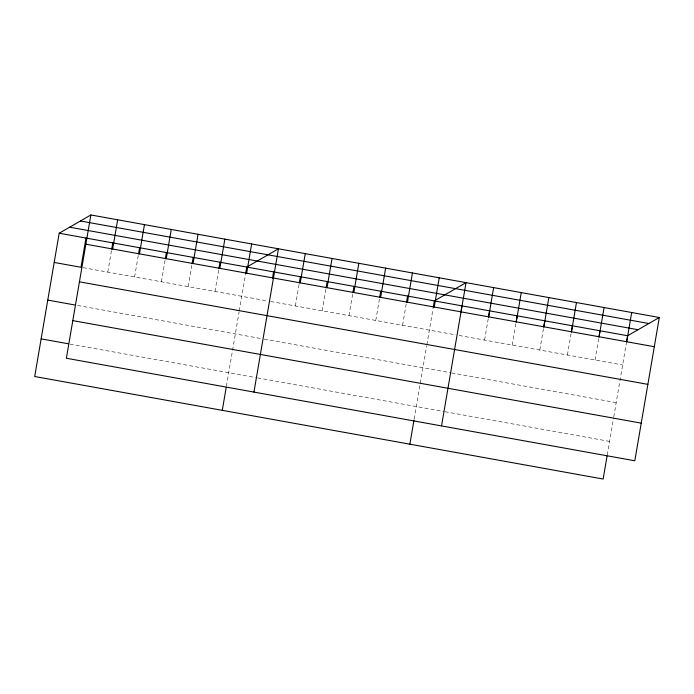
<?xml version="1.0" encoding="UTF-8"?>
<svg xmlns="http://www.w3.org/2000/svg" width="694" height="694" viewBox="0 0 694 694"><rect width="100%" height="100%" fill="white"/><g stroke="black" fill="none" stroke-linecap="round" stroke-linejoin="round"><path stroke-width="0.52" stroke-dasharray="3.47 2.6" d="M107.796 272.117L111.543 250.196M134.593 276.949L138.34 255.028M161.39 281.781L165.137 259.86M188.187 286.613L191.934 264.692M214.984 291.454L218.731 269.532M226.391 386.298L239.1 311.97M239.283 310.921L245.529 274.364M295.375 305.95L299.123 284.028M322.172 310.782L325.92 288.86M348.969 315.623L352.717 293.701M375.766 320.454L379.514 298.533M402.572 325.286L406.311 303.365M414.162 419.089L426.689 345.803M426.862 344.762L433.117 308.197M484.586 340.077L488.333 318.156M512.198 345.057L515.946 323.135M539.802 350.045L543.549 328.115M567.414 355.024L571.162 333.103M595.027 360.004L598.775 338.082M607.25 454.995L613.583 417.927M613.756 416.912L626.378 343.062M83.054 267.658L267.546 300.936M270.643 301.491L455.915 334.907M459.098 335.48L622.631 364.983M77.65 305.481L262.141 338.759M264.206 339.132L450.545 372.739M451.603 372.93L616.203 402.624M69.99 344.077L255.513 377.536M257.578 377.909L443.917 411.516M444.975 411.716L609.575 441.401"/><path stroke-width="1.04" d="M90.862 214.958L66.372 358.251L634.81 460.781L659.3 317.496L90.862 214.958L59.19 233.219L34.7 376.504L603.138 479.042L607.068 456.036M85.987 238.051L80.998 267.285L54.193 262.445M111.717 249.146L112.792 242.883M112.662 249.025L117.659 219.79M138.514 253.987L139.589 247.723M139.459 253.857L144.456 224.63M165.311 258.819L166.387 252.555M166.256 258.688L171.253 229.462M192.108 263.651L193.184 257.387M193.053 263.52L198.05 234.294M218.905 268.483L219.981 262.219M219.851 268.361L224.847 239.126M222.288 410.345L226.218 387.339M245.711 273.315L246.778 267.051L278.45 248.799L253.952 392.084M246.656 273.193L251.644 243.958M272.508 278.155L273.575 271.892M299.305 282.987L300.372 276.724M300.25 282.857L305.247 253.631M326.102 287.819L327.169 281.556M327.048 287.689L332.044 258.463M352.899 292.651L353.966 286.388M353.845 292.53L358.841 263.295M379.696 297.483L380.763 291.22M380.642 297.362L385.638 268.127M406.493 302.324L407.56 296.06M407.439 302.194L412.436 272.968M409.868 444.177L413.98 420.13M433.29 307.156L434.366 300.892L466.03 282.632L441.54 425.916M434.236 307.026L439.233 277.8M460.903 312.135L461.97 305.872M488.515 317.115L489.582 310.851M488.645 316.837L493.642 287.611M516.119 322.094L517.195 315.831M516.258 321.825L521.255 292.59M543.732 327.074L544.799 320.81M543.862 326.805L548.859 297.57M571.344 332.053L572.411 325.79M571.474 331.784L576.471 302.549M598.948 337.032L600.024 330.769M599.087 336.764L604.084 307.529M626.561 342.012L627.628 335.749L659.3 317.496M626.691 341.743L631.687 312.508M80.409 220.987L648.847 323.517M69.643 227.19L638.081 329.728M59.19 233.219L627.628 335.749M85.865 244.193L654.303 346.722M79.428 281.825L647.866 384.363M47.765 300.086L74.562 304.926M72.801 320.611L641.239 423.14M41.137 338.872L67.934 343.704"/></g></svg>
